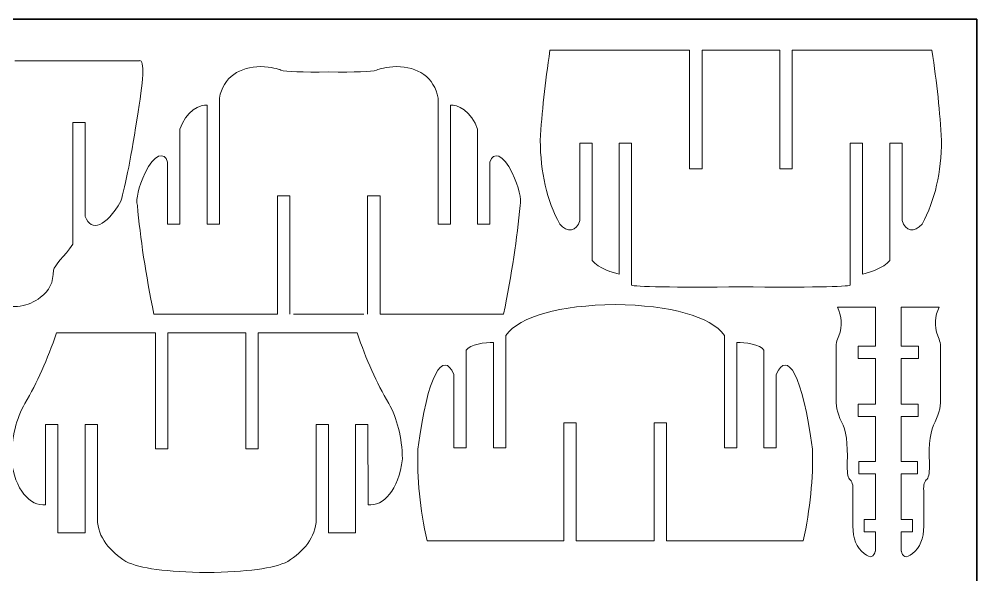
# Model space of a CAD drawing. Header units: inches. Extents: x -777 to 162, y -556 to 220.
# Drawn here: x -538.7 to -320.2, y -377.7 to -250.9 of the extents above; entities that cross this region are included whole.
import ezdxf

# ---------------------------------------------------------------- set-up
doc = ezdxf.new("R2010")
doc.units = ezdxf.units.IN
doc.header["$MEASUREMENT"] = 0
doc.layers.add('Layer 1', color=1, linetype='Continuous')
doc.layers.add('Layer 2', color=5, linetype='Continuous')

msp = doc.modelspace()

# ---------------------------------------------------------------- linework, layer by layer
at = {"layer": 'Layer 1', "lineweight": 9}
for points, knots in [([(-539.7018, -260.3615), (-519.8456, -260.3615), (-509.6456, -260.3615), (-511.4673, -260.3615), (-511.4673, -260.3615), (-510.1184, -259.7127), (-510.1483, -263.6055), (-511.5573, -272.0407), (-511.5573, -272.0407), (-513.1159, -282.0046), (-514.4353, -288.7977), (-515.5145, -292.4186), (-515.5145, -292.4186), (-518.8404, -298.3132), (-522.3336, -299.4803), (-523.6275, -295.9196)], [0, 0, 0, 0, 0.25, 0.25, 0.25, 0.25000001, 0.5, 0.5, 0.5, 0.50000001, 0.75, 0.75, 0.75, 0.75000001, 1, 1, 1, 1]), ([(-385.7248, -257.9549), (-396.5123, -257.9549), (-407.9257, -257.9549), (-417.6012, -257.9549), (-417.6012, -257.9549), (-418.7252, -265.4052), (-419.4597, -272.2581), (-419.8045, -278.5125), (-419.8045, -278.5125), (-419.7899, -285.7918), (-418.3057, -292.1687), (-415.3527, -297.642), (-415.3527, -297.642), (-413.7176, -299.5865), (-411.4123, -299.3175), (-410.8007, -296.8339)], [0, 0, 0, 0, 0.25, 0.25, 0.25, 0.25000001, 0.5, 0.5, 0.5, 0.50000001, 0.75, 0.75, 0.75, 0.75000001, 1, 1, 1, 1]), ([(-385.7248, -257.9549), (-385.7248, -257.9549), (-385.7248, -284.9932), (-385.7248, -284.9932), (-385.7248, -284.9932), (-385.7248, -284.9932), (-382.9052, -284.9932), (-382.9052, -284.9932), (-382.9052, -284.9932), (-382.9052, -284.9932), (-382.9052, -257.9549), (-382.9052, -257.9549)], [0, 0, 0, 0, 0.33333333, 0.33333333, 0.33333333, 0.33333334, 0.66666667, 0.66666667, 0.66666667, 0.66666668, 1, 1, 1, 1]), ([(-365.1459, -257.9549), (-365.1459, -257.9549), (-365.1459, -284.9932), (-365.1459, -284.9932), (-365.1459, -284.9932), (-365.1459, -284.9932), (-362.3266, -284.9932), (-362.3266, -284.9932), (-362.3266, -284.9932), (-362.3266, -284.9932), (-362.3266, -257.9549), (-362.3266, -257.9549)], [0, 0, 0, 0, 0.33333333, 0.33333333, 0.33333333, 0.33333334, 0.66666667, 0.66666667, 0.66666667, 0.66666668, 1, 1, 1, 1]), ([(-362.3266, -257.9549), (-351.5391, -257.9549), (-340.125, -257.9549), (-330.4495, -257.9549), (-330.4495, -257.9549), (-329.3254, -265.4052), (-328.591, -272.2581), (-328.2462, -278.5125), (-328.2462, -278.5125), (-328.2608, -285.7918), (-329.745, -292.1687), (-332.698, -297.642), (-332.698, -297.642), (-334.333, -299.5865), (-336.6387, -299.3175), (-337.2503, -296.8339)], [0, 0, 0, 0, 0.25, 0.25, 0.25, 0.25000001, 0.5, 0.5, 0.5, 0.50000001, 0.75, 0.75, 0.75, 0.75000001, 1, 1, 1, 1]), ([(-495.8468, -270.4866), (-495.8468, -270.4866), (-495.8465, -297.6022), (-495.8465, -297.6022), (-495.8465, -297.6022), (-495.8465, -297.6022), (-493.0272, -297.6022), (-493.0272, -297.6022), (-493.0272, -297.6022), (-493.0272, -297.6022), (-493.0276, -268.8712), (-493.0276, -268.8712), (-493.0276, -268.8712), (-492.2082, -264.0839), (-488.274, -261.6895), (-483.5908, -261.6895), (-483.5908, -261.6895), (-481.1025, -261.847), (-479.5731, -262.1193), (-479.0038, -262.5056), (-479.0038, -262.5056), (-477.7901, -262.8497), (-474.1471, -262.9842), (-468.076, -262.9095)], [0, 0, 0, 0, 0.16666667, 0.16666667, 0.16666667, 0.16666668, 0.33333333, 0.33333333, 0.33333333, 0.33333334, 0.5, 0.5, 0.5, 0.50000001, 0.66666667, 0.66666667, 0.66666667, 0.66666668, 0.83333333, 0.83333333, 0.83333333, 0.83333334, 1, 1, 1, 1]), ([(-443.1251, -268.8712), (-443.9444, -264.0839), (-447.8779, -261.6895), (-452.5611, -261.6895), (-452.5611, -261.6895), (-455.0494, -261.847), (-456.5788, -262.1193), (-457.1481, -262.5056), (-457.1481, -262.5056), (-458.3618, -262.8497), (-462.0048, -262.9842), (-468.076, -262.9095)], [0, 0, 0, 0, 0.33333333, 0.33333333, 0.33333333, 0.33333334, 0.66666667, 0.66666667, 0.66666667, 0.66666668, 1, 1, 1, 1]), ([(-443.1251, -268.8708), (-443.1251, -268.8708), (-443.1251, -297.6022), (-443.1251, -297.6022), (-443.1251, -297.6022), (-443.1251, -297.6022), (-440.3055, -297.6022), (-440.3055, -297.6022), (-440.3055, -297.6022), (-440.3055, -297.6022), (-440.3055, -270.4866), (-440.3055, -270.4866)], [0, 0, 0, 0, 0.33333333, 0.33333333, 0.33333333, 0.33333334, 0.66666667, 0.66666667, 0.66666667, 0.66666668, 1, 1, 1, 1]), ([(-523.6275, -295.9196), (-523.6275, -295.9196), (-523.6279, -274.4646), (-523.6279, -274.4646), (-523.6279, -274.4646), (-523.6279, -274.4646), (-526.4471, -274.4646), (-526.4471, -274.4646), (-526.4471, -274.4646), (-526.4471, -274.4646), (-526.4471, -302.2392), (-526.4471, -302.2392)], [0, 0, 0, 0, 0.33333333, 0.33333333, 0.33333333, 0.33333334, 0.66666667, 0.66666667, 0.66666667, 0.66666668, 1, 1, 1, 1]), ([(-504.8513, -283.5035), (-504.8513, -283.5035), (-504.851, -297.6022), (-504.851, -297.6022), (-504.851, -297.6022), (-504.851, -297.6022), (-502.0317, -297.6022), (-502.0317, -297.6022), (-502.0317, -297.6022), (-502.0317, -297.6022), (-502.0321, -275.9632), (-502.0321, -275.9632)], [0, 0, 0, 0, 0.33333333, 0.33333333, 0.33333333, 0.33333334, 0.66666667, 0.66666667, 0.66666667, 0.66666668, 1, 1, 1, 1]), ([(-434.1206, -275.9632), (-434.1206, -275.9632), (-434.1206, -297.6022), (-434.1206, -297.6022), (-434.1206, -297.6022), (-434.1206, -297.6022), (-431.301, -297.6022), (-431.301, -297.6022), (-431.301, -297.6022), (-431.301, -297.6022), (-431.301, -283.5035), (-431.301, -283.5035)], [0, 0, 0, 0, 0.33333333, 0.33333333, 0.33333333, 0.33333334, 0.66666667, 0.66666667, 0.66666667, 0.66666668, 1, 1, 1, 1]), ([(-407.9811, -305.9011), (-407.9811, -305.9011), (-407.9811, -279.1441), (-407.9811, -279.1441), (-407.9811, -279.1441), (-407.9811, -279.1441), (-410.8007, -279.1441), (-410.8007, -279.1441), (-410.8007, -279.1441), (-410.8007, -279.1441), (-410.8007, -296.8339), (-410.8007, -296.8339)], [0, 0, 0, 0, 0.33333333, 0.33333333, 0.33333333, 0.33333334, 0.66666667, 0.66666667, 0.66666667, 0.66666668, 1, 1, 1, 1]), ([(-398.9766, -311.5478), (-398.9766, -311.5478), (-398.9766, -279.1441), (-398.9766, -279.1441), (-398.9766, -279.1441), (-398.9766, -279.1441), (-401.7962, -279.1441), (-401.7962, -279.1441), (-401.7962, -279.1441), (-401.7962, -279.1441), (-401.7958, -309.043), (-401.7958, -309.043)], [0, 0, 0, 0, 0.33333333, 0.33333333, 0.33333333, 0.33333334, 0.66666667, 0.66666667, 0.66666667, 0.66666668, 1, 1, 1, 1]), ([(-346.2552, -309.043), (-346.2552, -309.043), (-346.2552, -279.1441), (-346.2552, -279.1441), (-346.2552, -279.1441), (-346.2552, -279.1441), (-349.0748, -279.1441), (-349.0748, -279.1441), (-349.0748, -279.1441), (-349.0748, -279.1441), (-349.0748, -311.5478), (-349.0748, -311.5478)], [0, 0, 0, 0, 0.33333333, 0.33333333, 0.33333333, 0.33333334, 0.66666667, 0.66666667, 0.66666667, 0.66666668, 1, 1, 1, 1]), ([(-337.2503, -296.8339), (-337.2503, -296.8339), (-337.2507, -279.1441), (-337.2507, -279.1441), (-337.2507, -279.1441), (-337.2507, -279.1441), (-340.0703, -279.1441), (-340.0703, -279.1441), (-340.0703, -279.1441), (-340.0703, -279.1441), (-340.07, -305.9011), (-340.07, -305.9011)], [0, 0, 0, 0, 0.33333333, 0.33333333, 0.33333333, 0.33333334, 0.66666667, 0.66666667, 0.66666667, 0.66666668, 1, 1, 1, 1]), ([(-479.7751, -318.1638), (-493.3512, -318.1638), (-503.5359, -318.1634), (-507.9644, -318.1634), (-507.9644, -318.1634), (-509.8232, -309.0591), (-511.0825, -300.797), (-511.7418, -293.3784), (-511.7418, -293.3784), (-512.1019, -291.7932), (-511.5024, -289.3096), (-509.9431, -285.9278), (-509.9431, -285.9278), (-508.0085, -281.7087), (-505.5231, -280.9006), (-504.8513, -283.5039)], [0, 0, 0, 0, 0.25, 0.25, 0.25, 0.25000001, 0.5, 0.5, 0.5, 0.50000001, 0.75, 0.75, 0.75, 0.75000001, 1, 1, 1, 1]), ([(-456.3772, -318.1638), (-442.8011, -318.1638), (-432.616, -318.1634), (-428.1876, -318.1634), (-428.1876, -318.1634), (-426.3287, -309.0591), (-425.0694, -300.797), (-424.4101, -293.3784), (-424.4101, -293.3784), (-424.05, -291.7932), (-424.6496, -289.3096), (-426.2088, -285.9278), (-426.2088, -285.9278), (-428.1435, -281.7087), (-430.6292, -280.9006), (-431.301, -283.5039)], [0, 0, 0, 0, 0.25, 0.25, 0.25, 0.25000001, 0.5, 0.5, 0.5, 0.50000001, 0.75, 0.75, 0.75, 0.75000001, 1, 1, 1, 1]), ([(-476.9558, -318.1638), (-476.9558, -318.1638), (-476.9558, -291.1703), (-476.9558, -291.1703), (-476.9558, -291.1703), (-476.9558, -291.1703), (-479.7751, -291.1703), (-479.7751, -291.1703), (-479.7751, -291.1703), (-479.7751, -291.1703), (-479.7751, -318.1638), (-479.7751, -318.1638)], [0, 0, 0, 0, 0.33333333, 0.33333333, 0.33333333, 0.33333334, 0.66666667, 0.66666667, 0.66666667, 0.66666668, 1, 1, 1, 1]), ([(-456.3772, -318.1638), (-456.3772, -318.1638), (-456.3772, -291.1703), (-456.3772, -291.1703), (-456.3772, -291.1703), (-456.3772, -291.1703), (-459.1965, -291.1703), (-459.1965, -291.1703), (-459.1965, -291.1703), (-459.1965, -291.1703), (-459.1965, -318.1638), (-459.1965, -318.1638)], [0, 0, 0, 0, 0.33333333, 0.33333333, 0.33333333, 0.33333334, 0.66666667, 0.66666667, 0.66666667, 0.66666668, 1, 1, 1, 1]), ([(-526.4467, -302.2392), (-528.3923, -305.0163), (-530.6638, -306.9795), (-530.8945, -308.1283), (-530.8945, -308.1283), (-530.8639, -310.8508), (-531.8534, -312.9156), (-533.8625, -314.323), (-533.8625, -314.323), (-536.6198, -316.5245), (-539.9777, -317.0035), (-543.9356, -315.7583), (-543.9356, -315.7583), (-545.6687, -314.592), (-548.476, -314.203), (-549.9911, -314.592)], [0, 0, 0, 0, 0.25, 0.25, 0.25, 0.25000001, 0.5, 0.5, 0.5, 0.50000001, 0.75, 0.75, 0.75, 0.75000001, 1, 1, 1, 1]), ([(-343.3533, -367.8455), (-343.3535, -370.6834), (-343.3536, -372.973), (-343.3535, -372.0268), (-343.3535, -372.0268), (-343.6383, -373.7472), (-344.493, -374.0012), (-345.9167, -372.7896), (-345.9167, -372.7896), (-347.6403, -371.5331), (-348.495, -369.3371), (-348.4799, -366.5244), (-348.4799, -366.5244), (-348.4798, -363.7864), (-348.4796, -361.2095), (-348.4795, -358.4716), (-348.4795, -358.4716), (-348.3894, -357.1416), (-348.6595, -356.2573), (-349.2893, -355.8196), (-349.2893, -355.8196), (-349.6632, -355.3304), (-349.8279, -354.0897), (-349.7834, -352.0982), (-349.7834, -352.0982), (-349.5885, -347.6789), (-350.0232, -344.5578), (-351.0871, -342.7361), (-351.0871, -342.7361), (-352.0609, -340.6833), (-352.4658, -338.8219), (-352.301, -337.1518), (-352.301, -337.1518), (-352.3008, -333.6062), (-352.3006, -330.0605), (-352.3005, -326.5145), (-352.3005, -326.5145), (-352.3901, -325.183), (-352.1804, -324.0608), (-351.6708, -323.1481), (-351.6708, -323.1481), (-350.891, -320.7951), (-351.0109, -318.6006), (-352.0303, -316.5645), (-352.0303, -316.5645), (-349.1373, -316.5617), (-346.2442, -316.559), (-343.3509, -316.5562), (-343.3509, -316.5562), (-343.351, -319.1899), (-343.3512, -322.8526), (-343.3513, -325.4863)], [0, 0, 0, 0, 0.07692308, 0.07692308, 0.07692308, 0.07692309, 0.15384615, 0.15384615, 0.15384615, 0.15384616, 0.23076923, 0.23076923, 0.23076923, 0.23076924, 0.30769231, 0.30769231, 0.30769231, 0.30769232, 0.38461538, 0.38461538, 0.38461538, 0.38461539, 0.46153846, 0.46153846, 0.46153846, 0.46153847, 0.53846154, 0.53846154, 0.53846154, 0.53846155, 0.61538462, 0.61538462, 0.61538462, 0.61538463, 0.69230769, 0.69230769, 0.69230769, 0.6923077, 0.76923077, 0.76923077, 0.76923077, 0.76923078, 0.84615385, 0.84615385, 0.84615385, 0.84615386, 0.92307692, 0.92307692, 0.92307692, 0.92307693, 1, 1, 1, 1]), ([(-337.4494, -367.8452), (-337.4493, -370.683), (-337.4492, -372.973), (-337.4492, -372.0268), (-337.4492, -372.0268), (-337.1645, -373.7472), (-336.3097, -374.0012), (-334.8861, -372.7896), (-334.8861, -372.7896), (-333.1624, -371.5331), (-332.3078, -369.3371), (-332.3229, -366.5244), (-332.3229, -366.5244), (-332.323, -363.7864), (-332.3231, -361.2095), (-332.3232, -358.4716), (-332.3232, -358.4716), (-332.4133, -357.1416), (-332.1433, -356.2573), (-331.5135, -355.8196), (-331.5135, -355.8196), (-331.1395, -355.3304), (-330.9748, -354.0897), (-331.0194, -352.0982), (-331.0194, -352.0982), (-331.2142, -347.6789), (-330.7795, -344.5578), (-329.7157, -342.7361), (-329.7157, -342.7361), (-328.7418, -340.6833), (-328.337, -338.8219), (-328.5018, -337.1518), (-328.5018, -337.1518), (-328.502, -333.6062), (-328.5021, -330.0605), (-328.5023, -326.5145), (-328.5023, -326.5145), (-328.4127, -325.183), (-328.6223, -324.0608), (-329.1319, -323.1481), (-329.1319, -323.1481), (-329.9117, -320.7951), (-329.7919, -318.6006), (-328.7725, -316.5645), (-328.7725, -316.5645), (-331.6655, -316.5617), (-334.5585, -316.559), (-337.4519, -316.5562), (-337.4519, -316.5562), (-337.4518, -319.1899), (-337.4516, -322.8522), (-337.4515, -325.486)], [0, 0, 0, 0, 0.07692308, 0.07692308, 0.07692308, 0.07692309, 0.15384615, 0.15384615, 0.15384615, 0.15384616, 0.23076923, 0.23076923, 0.23076923, 0.23076924, 0.30769231, 0.30769231, 0.30769231, 0.30769232, 0.38461538, 0.38461538, 0.38461538, 0.38461539, 0.46153846, 0.46153846, 0.46153846, 0.46153847, 0.53846154, 0.53846154, 0.53846154, 0.53846155, 0.61538462, 0.61538462, 0.61538462, 0.61538463, 0.69230769, 0.69230769, 0.69230769, 0.6923077, 0.76923077, 0.76923077, 0.76923077, 0.76923078, 0.84615385, 0.84615385, 0.84615385, 0.84615386, 0.92307692, 0.92307692, 0.92307692, 0.92307693, 1, 1, 1, 1]), ([(-530.1991, -322.47), (-532.238, -328.4933), (-534.6363, -333.8521), (-537.3943, -338.5475), (-537.3943, -338.5475), (-539.3428, -341.988), (-540.3922, -346.2074), (-540.5423, -351.2046), (-540.5423, -351.2046), (-539.6533, -358.476), (-536.2418, -361.9773), (-532.6732, -361.7076)], [0, 0, 0, 0, 0.33333333, 0.33333333, 0.33333333, 0.33333334, 0.66666667, 0.66666667, 0.66666667, 0.66666668, 1, 1, 1, 1]), ([(-507.5936, -322.47), (-507.5936, -322.47), (-507.5936, -348.8868), (-507.5936, -348.8868), (-507.5936, -348.8868), (-507.5936, -348.8868), (-504.7744, -348.8868), (-504.7744, -348.8868), (-504.7744, -348.8868), (-504.7744, -348.8868), (-504.7744, -322.47), (-504.7744, -322.47)], [0, 0, 0, 0, 0.33333333, 0.33333333, 0.33333333, 0.33333334, 0.66666667, 0.66666667, 0.66666667, 0.66666668, 1, 1, 1, 1]), ([(-487.0151, -322.47), (-487.0151, -322.47), (-487.0151, -348.8868), (-487.0151, -348.8868), (-487.0151, -348.8868), (-487.0151, -348.8868), (-484.1958, -348.8868), (-484.1958, -348.8868), (-484.1958, -348.8868), (-484.1958, -348.8868), (-484.1958, -322.47), (-484.1958, -322.47)], [0, 0, 0, 0, 0.33333333, 0.33333333, 0.33333333, 0.33333334, 0.66666667, 0.66666667, 0.66666667, 0.66666668, 1, 1, 1, 1]), ([(-461.5896, -322.47), (-459.5507, -328.4933), (-457.1524, -333.8521), (-454.3944, -338.5475), (-454.3944, -338.5475), (-452.4459, -341.988), (-451.3966, -346.2074), (-451.2464, -351.2046), (-451.2464, -351.2046), (-452.1354, -358.476), (-455.5469, -361.9773), (-459.1155, -361.7076)], [0, 0, 0, 0, 0.33333333, 0.33333333, 0.33333333, 0.33333334, 0.66666667, 0.66666667, 0.66666667, 0.66666668, 1, 1, 1, 1]), ([(-430.503, -324.6494), (-430.503, -324.6494), (-430.5026, -348.6723), (-430.5026, -348.6723), (-430.5026, -348.6723), (-430.5026, -348.6723), (-427.683, -348.6723), (-427.683, -348.6723), (-427.683, -348.6723), (-427.683, -348.6723), (-427.6838, -323.0333), (-427.6838, -323.0333)], [0, 0, 0, 0, 0.33333333, 0.33333333, 0.33333333, 0.33333334, 0.66666667, 0.66666667, 0.66666667, 0.66666668, 1, 1, 1, 1]), ([(-377.7813, -323.0333), (-377.7813, -323.0333), (-377.7813, -348.6723), (-377.7813, -348.6723), (-377.7813, -348.6723), (-377.7813, -348.6723), (-374.9616, -348.6723), (-374.9616, -348.6723), (-374.9616, -348.6723), (-374.9616, -348.6723), (-374.962, -324.6494), (-374.962, -324.6494)], [0, 0, 0, 0, 0.33333333, 0.33333333, 0.33333333, 0.33333334, 0.66666667, 0.66666667, 0.66666667, 0.66666668, 1, 1, 1, 1]), ([(-343.3514, -328.3056), (-343.3514, -328.3056), (-347.2891, -328.3054), (-347.2891, -328.3054), (-347.2891, -328.3054), (-347.2891, -328.3054), (-347.289, -325.4861), (-347.289, -325.4861), (-347.289, -325.4861), (-347.289, -325.4861), (-343.3513, -325.4863), (-343.3513, -325.4863)], [0, 0, 0, 0, 0.33333333, 0.33333333, 0.33333333, 0.33333334, 0.66666667, 0.66666667, 0.66666667, 0.66666668, 1, 1, 1, 1]), ([(-337.4513, -328.3052), (-337.4513, -328.3052), (-333.5137, -328.305), (-333.5137, -328.305), (-333.5137, -328.305), (-333.5137, -328.305), (-333.5138, -325.4858), (-333.5138, -325.4858), (-333.5138, -325.4858), (-333.5138, -325.4858), (-337.4515, -325.486), (-337.4515, -325.486)], [0, 0, 0, 0, 0.33333333, 0.33333333, 0.33333333, 0.33333334, 0.66666667, 0.66666667, 0.66666667, 0.66666668, 1, 1, 1, 1]), ([(-414.4316, -369.9067), (-429.6421, -369.9067), (-440.836, -369.9067), (-445.6486, -369.9067), (-445.6486, -369.9067), (-447.2604, -362.6223), (-447.9576, -355.6454), (-447.74, -348.9774), (-447.74, -348.9774), (-445.5335, -331.9211), (-442.0009, -326.2354), (-439.5079, -331.9208)], [0, 0, 0, 0, 0.33333333, 0.33333333, 0.33333333, 0.33333334, 0.66666667, 0.66666667, 0.66666667, 0.66666668, 1, 1, 1, 1]), ([(-439.5079, -331.9208), (-439.5079, -331.9208), (-439.5071, -348.6723), (-439.5071, -348.6723), (-439.5071, -348.6723), (-439.5071, -348.6723), (-436.6875, -348.6723), (-436.6875, -348.6723), (-436.6875, -348.6723), (-436.6875, -348.6723), (-436.6882, -326.3549), (-436.6882, -326.3549)], [0, 0, 0, 0, 0.33333333, 0.33333333, 0.33333333, 0.33333334, 0.66666667, 0.66666667, 0.66666667, 0.66666668, 1, 1, 1, 1]), ([(-391.0334, -369.9067), (-375.8229, -369.9067), (-364.6286, -369.9067), (-359.816, -369.9067), (-359.816, -369.9067), (-358.2043, -362.6223), (-357.507, -355.6454), (-357.7246, -348.9774), (-357.7246, -348.9774), (-359.9312, -331.9211), (-363.4641, -326.2354), (-365.9571, -331.9208)], [0, 0, 0, 0, 0.33333333, 0.33333333, 0.33333333, 0.33333334, 0.66666667, 0.66666667, 0.66666667, 0.66666668, 1, 1, 1, 1]), ([(-368.7768, -326.3549), (-368.7768, -326.3549), (-368.7768, -348.6723), (-368.7768, -348.6723), (-368.7768, -348.6723), (-368.7768, -348.6723), (-365.9571, -348.6723), (-365.9571, -348.6723), (-365.9571, -348.6723), (-365.9571, -348.6723), (-365.9571, -331.9208), (-365.9571, -331.9208)], [0, 0, 0, 0, 0.33333333, 0.33333333, 0.33333333, 0.33333334, 0.66666667, 0.66666667, 0.66666667, 0.66666668, 1, 1, 1, 1]), ([(-343.3521, -341.5351), (-343.3521, -341.5351), (-347.2427, -341.5349), (-347.2427, -341.5349), (-347.2427, -341.5349), (-347.2427, -341.5349), (-347.2426, -338.7157), (-347.2426, -338.7157), (-347.2426, -338.7157), (-347.2426, -338.7157), (-343.3519, -338.7144), (-343.3519, -338.7144)], [0, 0, 0, 0, 0.33333333, 0.33333333, 0.33333333, 0.33333334, 0.66666667, 0.66666667, 0.66666667, 0.66666668, 1, 1, 1, 1]), ([(-337.4507, -341.5348), (-337.4507, -341.5348), (-333.5601, -341.5346), (-333.5601, -341.5346), (-333.5601, -341.5346), (-333.5601, -341.5346), (-333.5602, -338.7153), (-333.5602, -338.7153), (-333.5602, -338.7153), (-333.5602, -338.7153), (-337.4508, -338.714), (-337.4508, -338.714)], [0, 0, 0, 0, 0.33333333, 0.33333333, 0.33333333, 0.33333334, 0.66666667, 0.66666667, 0.66666667, 0.66666668, 1, 1, 1, 1]), ([(-411.612, -369.9067), (-411.612, -369.9067), (-411.612, -342.9876), (-411.612, -342.9876), (-411.612, -342.9876), (-411.612, -342.9876), (-414.4312, -342.9876), (-414.4312, -342.9876), (-414.4312, -342.9876), (-414.4312, -342.9876), (-414.4312, -369.9067), (-414.4312, -369.9067)], [0, 0, 0, 0, 0.33333333, 0.33333333, 0.33333333, 0.33333334, 0.66666667, 0.66666667, 0.66666667, 0.66666668, 1, 1, 1, 1]), ([(-391.0334, -369.9067), (-391.0334, -369.9067), (-391.0334, -342.9876), (-391.0334, -342.9876), (-391.0334, -342.9876), (-391.0334, -342.9876), (-393.8527, -342.9876), (-393.8527, -342.9876), (-393.8527, -342.9876), (-393.8527, -342.9876), (-393.8527, -369.9067), (-393.8527, -369.9067)], [0, 0, 0, 0, 0.33333333, 0.33333333, 0.33333333, 0.33333334, 0.66666667, 0.66666667, 0.66666667, 0.66666668, 1, 1, 1, 1]), ([(-343.3527, -354.6163), (-343.3527, -354.6163), (-347.0957, -354.6165), (-347.0957, -354.6165), (-347.0957, -354.6165), (-347.0957, -354.6165), (-347.0956, -351.7973), (-347.0956, -351.7973), (-347.0956, -351.7973), (-347.0956, -351.7973), (-343.3526, -351.7974), (-343.3526, -351.7974), (-343.3526, -351.7974), (-343.3521, -349.2457), (-343.3524, -349.4327), (-343.3521, -341.5351)], [0, 0, 0, 0, 0.25, 0.25, 0.25, 0.25000001, 0.5, 0.5, 0.5, 0.50000001, 0.75, 0.75, 0.75, 0.75000001, 1, 1, 1, 1]), ([(-529.8539, -368.0815), (-529.8539, -368.0815), (-529.8539, -343.3585), (-529.8539, -343.3585), (-529.8539, -343.3585), (-529.8539, -343.3585), (-532.6732, -343.3585), (-532.6732, -343.3585), (-532.6732, -343.3585), (-532.6732, -343.3585), (-532.6732, -361.7076), (-532.6732, -361.7076)], [0, 0, 0, 0, 0.33333333, 0.33333333, 0.33333333, 0.33333334, 0.66666667, 0.66666667, 0.66666667, 0.66666668, 1, 1, 1, 1]), ([(-520.8487, -364.9396), (-520.8487, -364.9396), (-520.8487, -343.3585), (-520.8487, -343.3585), (-520.8487, -343.3585), (-520.8487, -343.3585), (-523.668, -343.3585), (-523.668, -343.3585), (-523.668, -343.3585), (-523.668, -343.3585), (-523.668, -368.0815), (-523.668, -368.0815)], [0, 0, 0, 0, 0.33333333, 0.33333333, 0.33333333, 0.33333334, 0.66666667, 0.66666667, 0.66666667, 0.66666668, 1, 1, 1, 1]), ([(-468.1211, -368.0815), (-468.1211, -368.0815), (-468.1218, -343.3585), (-468.1218, -343.3585), (-468.1218, -343.3585), (-468.1218, -343.3585), (-470.9411, -343.3585), (-470.9411, -343.3585), (-470.9411, -343.3585), (-470.9411, -343.3585), (-470.9404, -364.9396), (-470.9404, -364.9396)], [0, 0, 0, 0, 0.33333333, 0.33333333, 0.33333333, 0.33333334, 0.66666667, 0.66666667, 0.66666667, 0.66666668, 1, 1, 1, 1]), ([(-459.1155, -361.7076), (-459.1155, -361.7076), (-459.1163, -343.3585), (-459.1163, -343.3585), (-459.1163, -343.3585), (-459.1163, -343.3585), (-461.9355, -343.3585), (-461.9355, -343.3585), (-461.9355, -343.3585), (-461.9355, -343.3585), (-461.9348, -368.0815), (-461.9348, -368.0815)], [0, 0, 0, 0, 0.33333333, 0.33333333, 0.33333333, 0.33333334, 0.66666667, 0.66666667, 0.66666667, 0.66666668, 1, 1, 1, 1]), ([(-337.4501, -354.616), (-337.4501, -354.616), (-333.7071, -354.6162), (-333.7071, -354.6162), (-333.7071, -354.6162), (-333.7071, -354.6162), (-333.7072, -351.7969), (-333.7072, -351.7969), (-333.7072, -351.7969), (-333.7072, -351.7969), (-337.4502, -351.7967), (-337.4502, -351.7967)], [0, 0, 0, 0, 0.33333333, 0.33333333, 0.33333333, 0.33333334, 0.66666667, 0.66666667, 0.66666667, 0.66666668, 1, 1, 1, 1]), ([(-520.8487, -364.9396), (-520.8294, -369.1284), (-517.8811, -372.3603), (-514.3697, -374.6352), (-514.3697, -374.6352), (-511.1747, -376.1927), (-505.016, -377.0281), (-495.8945, -377.1403)], [0, 0, 0, 0, 0.5, 0.5, 0.5, 0.50000001, 1, 1, 1, 1]), ([(-470.9404, -364.9396), (-470.9597, -369.1284), (-473.9076, -372.3603), (-477.419, -374.6352), (-477.419, -374.6352), (-480.6141, -376.1927), (-486.7727, -377.0281), (-495.8942, -377.1403)], [0, 0, 0, 0, 0.5, 0.5, 0.5, 0.50000001, 1, 1, 1, 1]), ([(-343.3533, -367.8455), (-343.3533, -367.8455), (-345.888, -367.8454), (-345.888, -367.8454), (-345.888, -367.8454), (-345.888, -367.8454), (-345.8879, -365.0261), (-345.8879, -365.0261), (-345.8879, -365.0261), (-345.8879, -365.0261), (-343.3532, -365.0263), (-343.3532, -365.0263)], [0, 0, 0, 0, 0.33333333, 0.33333333, 0.33333333, 0.33333334, 0.66666667, 0.66666667, 0.66666667, 0.66666668, 1, 1, 1, 1]), ([(-337.4494, -367.8452), (-337.4494, -367.8452), (-334.9147, -367.845), (-334.9147, -367.845), (-334.9147, -367.845), (-334.9147, -367.845), (-334.9149, -365.0258), (-334.9149, -365.0258), (-334.9149, -365.0258), (-334.9149, -365.0258), (-337.4496, -365.0259), (-337.4496, -365.0259)], [0, 0, 0, 0, 0.33333333, 0.33333333, 0.33333333, 0.33333334, 0.66666667, 0.66666667, 0.66666667, 0.66666668, 1, 1, 1, 1])]:
    msp.add_open_spline(points, degree=3, knots=knots, dxfattribs=at)
for points in [[(-374.0253, -257.9549), (-377.0359, -257.9549), (-380.7843, -257.9549), (-382.9052, -257.9549)], [(-374.0253, -257.9549), (-371.0147, -257.9549), (-367.2668, -257.9549), (-365.1459, -257.9549)], [(-502.0321, -275.9632), (-500.8005, -271.9238), (-497.1619, -270.0984), (-495.8468, -270.4866)], [(-434.1206, -275.9632), (-435.3522, -271.9238), (-438.9904, -270.0984), (-440.3055, -270.4866)], [(-407.9811, -305.9007), (-406.6289, -307.7257), (-402.991, -308.7733), (-401.7958, -309.043)], [(-340.07, -305.9007), (-341.4222, -307.7257), (-345.0601, -308.7733), (-346.2552, -309.043)], [(-398.9766, -311.5478), (-398.4124, -311.9513), (-389.3066, -312.0862), (-374.025, -311.9521)], [(-349.0745, -311.5478), (-349.6387, -311.9513), (-358.7441, -312.0862), (-374.0257, -311.9521)], [(-427.6838, -323.0336), (-424.4709, -318.5755), (-415.3658, -316.2117), (-402.7325, -315.9416)], [(-377.7813, -323.0336), (-380.9942, -318.5755), (-390.0989, -316.2117), (-402.7321, -315.9416)], [(-468.076, -318.1634), (-471.3679, -318.1634), (-474.8353, -318.1638), (-476.1131, -318.1638)], [(-468.076, -318.1634), (-464.784, -318.1634), (-461.317, -318.1638), (-460.0392, -318.1638)], [(-507.5936, -322.47), (-519.9029, -322.47), (-528.2262, -322.47), (-530.1991, -322.47)], [(-498.4689, -322.47), (-500.3343, -322.47), (-503.2246, -322.47), (-504.7744, -322.47)], [(-493.3198, -322.47), (-495.0366, -322.47), (-496.7529, -322.47), (-498.4689, -322.47)], [(-493.3198, -322.47), (-491.4544, -322.47), (-488.5645, -322.47), (-487.0147, -322.47)], [(-484.1954, -322.47), (-471.8862, -322.47), (-463.5626, -322.47), (-461.5896, -322.47)], [(-436.6882, -326.3553), (-435.9265, -325.1287), (-432.2882, -324.5594), (-430.503, -324.6494)], [(-368.7768, -326.3553), (-369.5385, -325.1287), (-373.1768, -324.5594), (-374.962, -324.6494)], [(-343.3519, -338.7144), (-343.3518, -336.0807), (-343.3516, -330.9393), (-343.3514, -328.3056)], [(-337.4508, -338.714), (-337.4509, -336.0803), (-337.4512, -330.9389), (-337.4513, -328.3052)], [(-337.4507, -341.5348), (-337.4503, -349.4323), (-337.4504, -348.2908), (-337.4502, -351.7967)], [(-343.3532, -365.0263), (-343.3531, -362.2952), (-343.3528, -357.3478), (-343.3527, -354.6163)], [(-337.4496, -365.0259), (-337.4497, -362.2948), (-337.4499, -357.3474), (-337.4501, -354.616)], [(-529.8539, -368.0815), (-528.5804, -368.0815), (-524.9418, -368.0815), (-523.668, -368.0815)], [(-461.9348, -368.0815), (-463.2083, -368.0815), (-466.8473, -368.0815), (-468.1211, -368.0815)], [(-405.3068, -369.9067), (-406.9383, -369.9067), (-409.8286, -369.9067), (-411.6123, -369.9067)], [(-405.3068, -369.9067), (-403.5901, -369.9067), (-401.8738, -369.9067), (-400.1578, -369.9067)], [(-400.1578, -369.9067), (-398.5264, -369.9067), (-395.6364, -369.9067), (-393.8527, -369.9067)]]:
    msp.add_open_spline(points, degree=3, dxfattribs=at)
at = {"layer": 'Layer 2', "lineweight": 35}
msp.add_open_spline([(-320.2005, -250.8525), (-320.2005, -250.8525), (-320.2005, -555.6525), (-320.2005, -555.6525), (-320.2005, -555.6525), (-320.2005, -555.6525), (-777.4006, -555.6525), (-777.4006, -555.6525), (-777.4006, -555.6525), (-777.4006, -555.6525), (-777.4006, -250.8525), (-777.4006, -250.8525), (-777.4006, -250.8525), (-777.4006, -250.8525), (-320.2005, -250.8525), (-320.2005, -250.8525)], degree=3, knots=[0, 0, 0, 0, 0.25, 0.25, 0.25, 0.25000001, 0.5, 0.5, 0.5, 0.50000001, 0.75, 0.75, 0.75, 0.75000001, 1, 1, 1, 1], dxfattribs=at)

doc.saveas('drawing.dxf')
